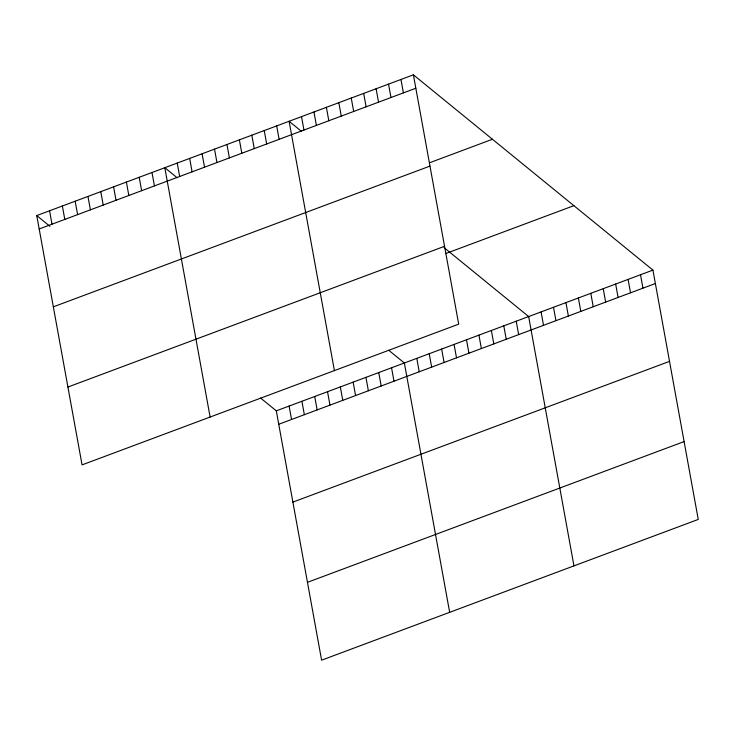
<?xml version="1.0" encoding="UTF-8"?>
<svg xmlns="http://www.w3.org/2000/svg" width="735" height="735" viewBox="0 0 735 735"><rect width="100%" height="100%" fill="white"/><g stroke="black" fill="none" stroke-linecap="round" stroke-linejoin="round"><path stroke-width="1.1" d="M413.392 74.823L458.695 324.153L82.063 464.887L36.75 215.566L413.392 74.823L652.937 270.113L698.25 519.434L321.608 660.177L276.305 410.847L260.659 398.094M39.185 228.98L415.826 88.237M430.297 162.49L492.441 139.264M53.333 306.835L429.975 166.092M67.914 387.042L444.556 246.298M445.456 253.658L573.888 205.662M276.305 410.847L652.937 270.113M278.74 424.27L655.381 283.526M292.888 502.115L669.53 361.372M307.46 582.331L684.101 441.588M301.451 131.335L289.094 121.266L334.407 370.596M444.115 247.64L528.649 316.555L573.962 565.876M177.163 177.778L164.805 167.709L210.118 417.039M388.714 350.246L404.36 362.998L449.664 612.328M36.75 215.566L49.925 226.306M640.507 274.752L642.95 288.166M628.085 279.401L630.52 292.815M615.654 284.041L618.089 297.454M603.224 288.69L605.658 302.103M590.793 293.329L593.237 306.752M578.362 297.978L580.806 311.392M565.932 302.618L568.375 316.041M553.51 307.267L555.945 320.68M541.079 311.906L543.514 325.329M516.218 321.195L518.662 334.618M503.787 325.844L506.231 339.258M491.366 330.484L493.801 343.906M478.935 335.132L481.37 348.546M466.504 339.772L468.939 353.195M454.074 344.421L456.508 357.835M400.961 79.463L403.396 92.886M441.643 349.061L444.087 362.484M388.53 84.112L390.965 97.525M429.212 353.71L431.656 367.123M376.099 88.76L378.543 102.174M416.791 358.358L419.226 371.772M363.669 93.4L366.113 106.814M351.247 98.049L353.682 111.463M391.553 367.785L393.988 381.199M338.817 102.689L341.251 116.102M378.745 372.571L381.18 385.985M326.386 107.338L328.821 120.751M365.938 377.358L368.382 390.772M313.955 111.977L316.399 125.391M353.131 382.136L355.575 395.559M301.525 116.626L303.968 130.04M340.333 386.922L342.767 400.345M327.525 391.709L329.96 405.123M276.672 125.915L279.107 139.328M314.718 396.496L317.152 409.909M264.242 130.554L266.676 143.977M301.91 401.282L304.354 414.696M251.811 135.203L254.246 148.617M289.103 406.069L291.547 419.483M239.38 139.843L241.824 153.266M226.95 144.492L229.393 157.906M214.528 149.131L216.963 162.554M202.097 153.78L204.532 167.194M189.667 158.42L192.101 171.843M177.236 163.069L179.671 176.483M151.998 172.495L154.442 185.918M139.2 177.282L141.635 190.696M126.392 182.069L128.827 195.482M113.585 186.855L116.02 200.269M100.778 191.642L103.212 205.056M87.97 196.42L90.414 209.843M75.163 201.206L77.607 214.629M62.365 205.993L64.799 219.407M49.557 210.78L51.992 224.193"/></g></svg>
